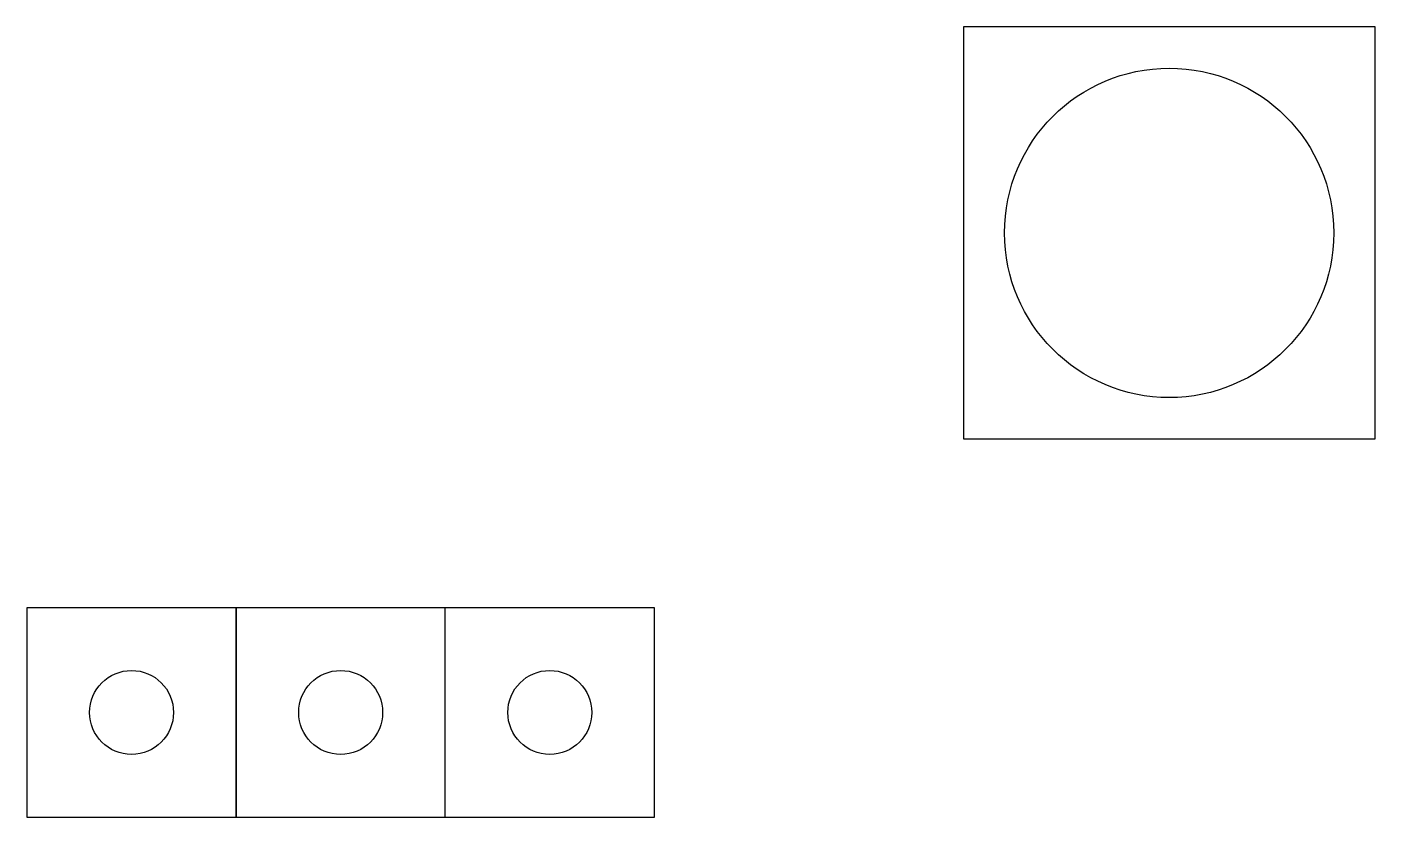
# Model space of a CAD drawing. Header units: millimetres. Extents: x 103.3 to 119.6, y 101.6 to 111.2.
import ezdxf

# ---------------------------------------------------------------- set-up
doc = ezdxf.new("R2010")
doc.units = ezdxf.units.MM

msp = doc.modelspace()

# ---------------------------------------------------------------- linework, layer by layer
for p, q in [((103.255, 104.165), (103.255, 101.625)), ((105.795, 104.165), (103.255, 104.165)), ((105.795, 104.165), (105.795, 101.625)), ((108.335, 104.165), (105.795, 104.165)), ((105.795, 101.625), (105.795, 104.165)), ((108.335, 101.625), (108.335, 104.165)), ((110.875, 104.165), (108.335, 104.165)), ((110.875, 101.625), (110.875, 104.165)), ((103.255, 101.625), (105.795, 101.625)), ((105.795, 101.625), (108.335, 101.625)), ((108.335, 101.625), (110.875, 101.625))]:
    msp.add_line(p, q)
msp.add_lwpolyline([(119.628, 106.219), (119.628, 111.219), (114.628, 111.219), (114.628, 106.219)], close=True)
for centre, radius in [((117.128, 108.719), 2), ((104.525, 102.895), 0.51), ((107.065, 102.895), 0.51), ((109.605, 102.895), 0.51)]:
    msp.add_circle(centre, radius)

doc.saveas('drawing.dxf')
